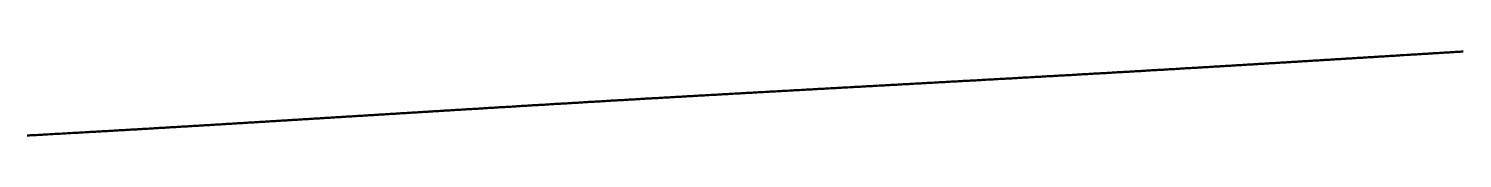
# Model space of a CAD drawing. Header units: millimetres. Extents: x -55 to 717, y -74 to 658.
# Drawn here: x 200 to 259.1, y 435.9 to 439.4 of the extents above; entities that cross this region are included whole.
import ezdxf

# ---------------------------------------------------------------- set-up
doc = ezdxf.new("R2010")
doc.units = ezdxf.units.MM
doc.layers.get('0').update_dxf_attribs({"color": 1, "lineweight": 13, "true_color": 0xff0000})
doc.layers.add('Rez', color=30, linetype='Continuous', lineweight=50, true_color=0xff7f00)

# ---------------------------------------------------------------- blocks, each defined once
blk = doc.blocks.new('Dno')
at = {"layer": 'Rez'}
for p, q in [((-310.197, -59.93), (-310.261, -59.926)), ((-310.133, -59.934), (-310.197, -59.93)), ((-310.069, -59.938), (-310.133, -59.934)), ((-310.005, -59.942), (-310.069, -59.938)), ((-309.941, -59.945), (-310.005, -59.942)), ((-309.877, -59.949), (-309.941, -59.945)), ((-309.813, -59.953), (-309.877, -59.949)), ((-309.748, -59.957), (-309.813, -59.953)), ((-309.684, -59.961), (-309.748, -59.957)), ((-309.62, -59.965), (-309.684, -59.961)), ((-309.556, -59.969), (-309.62, -59.965)), ((-309.492, -59.973), (-309.556, -59.969)), ((-309.428, -59.977), (-309.492, -59.973)), ((-309.364, -59.981), (-309.428, -59.977)), ((-309.3, -59.985), (-309.364, -59.981)), ((-309.236, -59.988), (-309.3, -59.985)), ((-309.172, -59.992), (-309.236, -59.988)), ((-309.108, -59.996), (-309.172, -59.992)), ((-309.044, -60), (-309.108, -59.996)), ((-308.98, -60.004), (-309.044, -60)), ((-308.916, -60.008), (-308.98, -60.004)), ((-308.852, -60.012), (-308.916, -60.008)), ((-308.788, -60.016), (-308.852, -60.012)), ((-308.724, -60.02), (-308.788, -60.016)), ((-308.66, -60.024), (-308.724, -60.02)), ((-308.596, -60.028), (-308.66, -60.024)), ((-308.532, -60.031), (-308.596, -60.028)), ((-308.468, -60.035), (-308.532, -60.031)), ((-308.404, -60.039), (-308.468, -60.035)), ((-308.34, -60.043), (-308.404, -60.039)), ((-308.276, -60.047), (-308.34, -60.043)), ((-308.212, -60.051), (-308.276, -60.047)), ((-308.148, -60.055), (-308.212, -60.051)), ((-308.084, -60.059), (-308.148, -60.055)), ((-308.02, -60.063), (-308.084, -60.059)), ((-307.956, -60.067), (-308.02, -60.063)), ((-307.829, -60.074), (-307.956, -60.067)), ((-307.765, -60.078), (-307.829, -60.074)), ((-307.701, -60.082), (-307.765, -60.078)), ((-307.637, -60.086), (-307.701, -60.082)), ((-307.573, -60.09), (-307.637, -60.086)), ((-307.509, -60.094), (-307.573, -60.09)), ((-307.445, -60.098), (-307.509, -60.094)), ((-307.381, -60.102), (-307.445, -60.098)), ((-307.317, -60.106), (-307.381, -60.102)), ((-307.253, -60.11), (-307.317, -60.106)), ((-307.189, -60.113), (-307.253, -60.11)), ((-307.125, -60.117), (-307.189, -60.113)), ((-307.061, -60.121), (-307.125, -60.117)), ((-306.997, -60.125), (-307.061, -60.121)), ((-306.933, -60.129), (-306.997, -60.125)), ((-306.869, -60.133), (-306.933, -60.129)), ((-306.805, -60.137), (-306.869, -60.133)), ((-306.741, -60.141), (-306.805, -60.137)), ((-306.677, -60.145), (-306.741, -60.141)), ((-306.613, -60.149), (-306.677, -60.145)), ((-306.549, -60.153), (-306.613, -60.149)), ((-306.485, -60.156), (-306.549, -60.153)), ((-306.421, -60.16), (-306.485, -60.156)), ((-306.357, -60.164), (-306.421, -60.16)), ((-306.293, -60.168), (-306.357, -60.164)), ((-306.229, -60.172), (-306.293, -60.168)), ((-306.165, -60.176), (-306.229, -60.172)), ((-306.101, -60.18), (-306.165, -60.176)), ((-306.037, -60.184), (-306.101, -60.18)), ((-305.972, -60.188), (-306.037, -60.184)), ((-305.908, -60.192), (-305.972, -60.188)), ((-305.844, -60.195), (-305.908, -60.192)), ((-305.78, -60.199), (-305.844, -60.195)), ((-305.716, -60.203), (-305.78, -60.199)), ((-305.652, -60.207), (-305.716, -60.203)), ((-305.588, -60.211), (-305.652, -60.207)), ((-305.524, -60.215), (-305.588, -60.211)), ((-305.46, -60.219), (-305.524, -60.215)), ((-305.396, -60.223), (-305.46, -60.219)), ((-305.331, -60.227), (-305.396, -60.223)), ((-305.267, -60.231), (-305.331, -60.227)), ((-305.203, -60.235), (-305.267, -60.231)), ((-305.139, -60.238), (-305.203, -60.235)), ((-305.075, -60.242), (-305.139, -60.238)), ((-305.01, -60.246), (-305.075, -60.242)), ((-304.946, -60.25), (-305.01, -60.246)), ((-304.882, -60.254), (-304.946, -60.25)), ((-304.818, -60.258), (-304.882, -60.254)), ((-304.754, -60.262), (-304.818, -60.258)), ((-304.689, -60.266), (-304.754, -60.262)), ((-304.625, -60.27), (-304.689, -60.266)), ((-304.561, -60.274), (-304.625, -60.27)), ((-304.496, -60.278), (-304.561, -60.274)), ((-304.432, -60.281), (-304.496, -60.278)), ((-304.368, -60.285), (-304.432, -60.281)), ((-304.303, -60.289), (-304.368, -60.285)), ((-304.239, -60.293), (-304.303, -60.289)), ((-304.175, -60.297), (-304.239, -60.293)), ((-304.11, -60.301), (-304.175, -60.297)), ((-304.046, -60.305), (-304.11, -60.301)), ((-303.982, -60.309), (-304.046, -60.305)), ((-303.917, -60.313), (-303.982, -60.309)), ((-303.853, -60.317), (-303.917, -60.313)), ((-303.788, -60.32), (-303.853, -60.317)), ((-303.724, -60.324), (-303.788, -60.32)), ((-303.659, -60.328), (-303.724, -60.324)), ((-303.595, -60.332), (-303.659, -60.328)), ((-303.53, -60.336), (-303.595, -60.332)), ((-303.466, -60.34), (-303.53, -60.336)), ((-303.401, -60.344), (-303.466, -60.34)), ((-303.337, -60.348), (-303.401, -60.344)), ((-303.272, -60.352), (-303.337, -60.348)), ((-303.208, -60.356), (-303.272, -60.352)), ((-303.143, -60.36), (-303.208, -60.356)), ((-303.078, -60.363), (-303.143, -60.36)), ((-303.014, -60.367), (-303.078, -60.363)), ((-302.949, -60.371), (-303.014, -60.367)), ((-302.884, -60.375), (-302.949, -60.371)), ((-302.82, -60.379), (-302.884, -60.375)), ((-302.755, -60.383), (-302.82, -60.379)), ((-302.69, -60.387), (-302.755, -60.383)), ((-302.625, -60.391), (-302.69, -60.387)), ((-302.561, -60.395), (-302.625, -60.391)), ((-302.496, -60.399), (-302.561, -60.395)), ((-302.431, -60.403), (-302.496, -60.399)), ((-302.366, -60.406), (-302.431, -60.403)), ((-302.301, -60.41), (-302.366, -60.406)), ((-302.237, -60.414), (-302.301, -60.41)), ((-302.172, -60.418), (-302.237, -60.414)), ((-302.107, -60.422), (-302.172, -60.418)), ((-302.042, -60.426), (-302.107, -60.422)), ((-301.977, -60.43), (-302.042, -60.426)), ((-301.912, -60.434), (-301.977, -60.43)), ((-301.847, -60.438), (-301.912, -60.434)), ((-301.782, -60.442), (-301.847, -60.438)), ((-301.717, -60.445), (-301.782, -60.442)), ((-301.652, -60.449), (-301.717, -60.445)), ((-301.587, -60.453), (-301.652, -60.449)), ((-301.521, -60.457), (-301.587, -60.453)), ((-301.456, -60.461), (-301.521, -60.457)), ((-301.391, -60.465), (-301.456, -60.461)), ((-301.326, -60.469), (-301.391, -60.465)), ((-301.261, -60.473), (-301.326, -60.469)), ((-301.195, -60.477), (-301.261, -60.473)), ((-301.13, -60.481), (-301.195, -60.477)), ((-301.065, -60.485), (-301.13, -60.481)), ((-301, -60.488), (-301.065, -60.485)), ((-300.934, -60.492), (-301, -60.488)), ((-300.869, -60.496), (-300.934, -60.492)), ((-300.803, -60.5), (-300.869, -60.496)), ((-300.738, -60.504), (-300.803, -60.5)), ((-300.673, -60.508), (-300.738, -60.504)), ((-300.607, -60.512), (-300.673, -60.508)), ((-300.542, -60.516), (-300.607, -60.512)), ((-300.476, -60.52), (-300.542, -60.516)), ((-300.411, -60.524), (-300.476, -60.52)), ((-300.345, -60.528), (-300.411, -60.524)), ((-300.279, -60.531), (-300.345, -60.528)), ((-300.214, -60.535), (-300.279, -60.531)), ((-300.148, -60.539), (-300.214, -60.535)), ((-300.082, -60.543), (-300.148, -60.539)), ((-300.017, -60.547), (-300.082, -60.543)), ((-299.951, -60.551), (-300.017, -60.547)), ((-299.885, -60.555), (-299.951, -60.551)), ((-299.819, -60.559), (-299.885, -60.555)), ((-299.753, -60.563), (-299.819, -60.559)), ((-299.688, -60.567), (-299.753, -60.563)), ((-299.622, -60.57), (-299.688, -60.567)), ((-299.556, -60.574), (-299.622, -60.57)), ((-299.49, -60.578), (-299.556, -60.574)), ((-299.424, -60.582), (-299.49, -60.578)), ((-299.358, -60.586), (-299.424, -60.582)), ((-299.292, -60.59), (-299.358, -60.586)), ((-299.226, -60.594), (-299.292, -60.59)), ((-299.159, -60.598), (-299.226, -60.594)), ((-299.093, -60.602), (-299.159, -60.598)), ((-299.027, -60.606), (-299.093, -60.602)), ((-298.961, -60.61), (-299.027, -60.606)), ((-298.895, -60.613), (-298.961, -60.61)), ((-298.828, -60.617), (-298.895, -60.613)), ((-298.762, -60.621), (-298.828, -60.617)), ((-298.696, -60.625), (-298.762, -60.621)), ((-298.629, -60.629), (-298.696, -60.625)), ((-298.563, -60.633), (-298.629, -60.629)), ((-298.496, -60.637), (-298.563, -60.633)), ((-298.43, -60.641), (-298.496, -60.637)), ((-298.363, -60.645), (-298.43, -60.641)), ((-298.297, -60.649), (-298.363, -60.645)), ((-298.23, -60.653), (-298.297, -60.649)), ((-298.164, -60.656), (-298.23, -60.653)), ((-298.097, -60.66), (-298.164, -60.656)), ((-298.03, -60.664), (-298.097, -60.66)), ((-297.964, -60.668), (-298.03, -60.664)), ((-297.897, -60.672), (-297.964, -60.668)), ((-297.83, -60.676), (-297.897, -60.672)), ((-297.763, -60.68), (-297.83, -60.676)), ((-297.696, -60.684), (-297.763, -60.68)), ((-297.629, -60.688), (-297.696, -60.684)), ((-297.562, -60.692), (-297.629, -60.688)), ((-297.495, -60.695), (-297.562, -60.692)), ((-297.428, -60.699), (-297.495, -60.695)), ((-297.361, -60.703), (-297.428, -60.699)), ((-297.294, -60.707), (-297.361, -60.703)), ((-297.227, -60.711), (-297.294, -60.707)), ((-297.16, -60.715), (-297.227, -60.711)), ((-297.093, -60.719), (-297.16, -60.715)), ((-297.025, -60.723), (-297.093, -60.719)), ((-296.958, -60.727), (-297.025, -60.723)), ((-296.891, -60.731), (-296.958, -60.727)), ((-296.823, -60.735), (-296.891, -60.731)), ((-296.756, -60.738), (-296.823, -60.735)), ((-296.688, -60.742), (-296.756, -60.738)), ((-296.621, -60.746), (-296.688, -60.742)), ((-296.553, -60.75), (-296.621, -60.746)), ((-296.486, -60.754), (-296.553, -60.75)), ((-296.418, -60.758), (-296.486, -60.754)), ((-296.35, -60.762), (-296.418, -60.758)), ((-296.283, -60.766), (-296.35, -60.762)), ((-296.215, -60.77), (-296.283, -60.766)), ((-296.147, -60.774), (-296.215, -60.77)), ((-296.079, -60.778), (-296.147, -60.774)), ((-296.011, -60.781), (-296.079, -60.778)), ((-295.943, -60.785), (-296.011, -60.781)), ((-295.875, -60.789), (-295.943, -60.785)), ((-295.807, -60.793), (-295.875, -60.789)), ((-295.739, -60.797), (-295.807, -60.793)), ((-295.671, -60.801), (-295.739, -60.797)), ((-295.603, -60.805), (-295.671, -60.801)), ((-295.535, -60.809), (-295.603, -60.805)), ((-295.467, -60.813), (-295.535, -60.809)), ((-295.398, -60.817), (-295.467, -60.813)), ((-295.33, -60.82), (-295.398, -60.817)), ((-295.262, -60.824), (-295.33, -60.82)), ((-295.193, -60.828), (-295.262, -60.824)), ((-295.125, -60.832), (-295.193, -60.828)), ((-295.056, -60.836), (-295.125, -60.832)), ((-294.988, -60.84), (-295.056, -60.836)), ((-294.919, -60.844), (-294.988, -60.84)), ((-294.85, -60.848), (-294.919, -60.844)), ((-294.782, -60.852), (-294.85, -60.848)), ((-294.713, -60.856), (-294.782, -60.852)), ((-294.644, -60.86), (-294.713, -60.856)), ((-294.575, -60.863), (-294.644, -60.86)), ((-294.506, -60.867), (-294.575, -60.863)), ((-294.438, -60.871), (-294.506, -60.867)), ((-294.369, -60.875), (-294.438, -60.871)), ((-294.3, -60.879), (-294.369, -60.875)), ((-294.231, -60.883), (-294.3, -60.879)), ((-294.162, -60.887), (-294.231, -60.883)), ((-294.092, -60.891), (-294.162, -60.887)), ((-294.023, -60.895), (-294.092, -60.891)), ((-293.954, -60.899), (-294.023, -60.895)), ((-293.885, -60.903), (-293.954, -60.899)), ((-293.816, -60.906), (-293.885, -60.903)), ((-293.746, -60.91), (-293.816, -60.906)), ((-293.677, -60.914), (-293.746, -60.91)), ((-293.608, -60.918), (-293.677, -60.914)), ((-293.538, -60.922), (-293.608, -60.918)), ((-293.469, -60.926), (-293.538, -60.922)), ((-293.399, -60.93), (-293.469, -60.926)), ((-293.33, -60.934), (-293.399, -60.93)), ((-293.26, -60.938), (-293.33, -60.934)), ((-293.191, -60.942), (-293.26, -60.938)), ((-293.121, -60.945), (-293.191, -60.942)), ((-293.051, -60.949), (-293.121, -60.945)), ((-292.982, -60.953), (-293.051, -60.949)), ((-292.912, -60.957), (-292.982, -60.953)), ((-292.842, -60.961), (-292.912, -60.957)), ((-292.772, -60.965), (-292.842, -60.961)), ((-292.703, -60.969), (-292.772, -60.965)), ((-292.633, -60.973), (-292.703, -60.969)), ((-292.563, -60.977), (-292.633, -60.973)), ((-292.493, -60.981), (-292.563, -60.977)), ((-292.423, -60.985), (-292.493, -60.981)), ((-292.353, -60.988), (-292.423, -60.985)), ((-292.283, -60.992), (-292.353, -60.988)), ((-292.213, -60.996), (-292.283, -60.992)), ((-292.143, -61), (-292.213, -60.996)), ((-292.073, -61.004), (-292.143, -61)), ((-292.003, -61.008), (-292.073, -61.004)), ((-291.932, -61.012), (-292.003, -61.008)), ((-291.862, -61.016), (-291.932, -61.012)), ((-291.792, -61.02), (-291.862, -61.016)), ((-291.722, -61.024), (-291.792, -61.02)), ((-291.652, -61.028), (-291.722, -61.024)), ((-291.581, -61.031), (-291.652, -61.028)), ((-291.511, -61.035), (-291.581, -61.031)), ((-291.441, -61.039), (-291.511, -61.035)), ((-291.37, -61.043), (-291.441, -61.039)), ((-291.3, -61.047), (-291.37, -61.043)), ((-291.229, -61.051), (-291.3, -61.047)), ((-291.159, -61.055), (-291.229, -61.051)), ((-291.088, -61.059), (-291.159, -61.055)), ((-291.018, -61.063), (-291.088, -61.059)), ((-290.947, -61.067), (-291.018, -61.063)), ((-290.877, -61.07), (-290.947, -61.067)), ((-290.806, -61.074), (-290.877, -61.07)), ((-290.736, -61.078), (-290.806, -61.074)), ((-290.665, -61.082), (-290.736, -61.078)), ((-290.594, -61.086), (-290.665, -61.082)), ((-290.524, -61.09), (-290.594, -61.086)), ((-290.453, -61.094), (-290.524, -61.09)), ((-290.382, -61.098), (-290.453, -61.094)), ((-290.312, -61.102), (-290.382, -61.098)), ((-290.241, -61.106), (-290.312, -61.102)), ((-290.17, -61.11), (-290.241, -61.106)), ((-290.099, -61.113), (-290.17, -61.11)), ((-290.029, -61.117), (-290.099, -61.113)), ((-289.958, -61.121), (-290.029, -61.117)), ((-289.887, -61.125), (-289.958, -61.121)), ((-289.816, -61.129), (-289.887, -61.125)), ((-289.745, -61.133), (-289.816, -61.129)), ((-289.674, -61.137), (-289.745, -61.133)), ((-289.603, -61.141), (-289.674, -61.137)), ((-289.533, -61.145), (-289.603, -61.141)), ((-289.462, -61.149), (-289.533, -61.145)), ((-289.391, -61.153), (-289.462, -61.149)), ((-289.32, -61.156), (-289.391, -61.153)), ((-289.249, -61.16), (-289.32, -61.156)), ((-289.178, -61.164), (-289.249, -61.16)), ((-289.107, -61.168), (-289.178, -61.164)), ((-289.036, -61.172), (-289.107, -61.168)), ((-288.965, -61.176), (-289.036, -61.172)), ((-288.894, -61.18), (-288.965, -61.176)), ((-288.823, -61.184), (-288.894, -61.18)), ((-288.751, -61.188), (-288.823, -61.184)), ((-288.68, -61.192), (-288.751, -61.188)), ((-288.609, -61.195), (-288.68, -61.192)), ((-288.538, -61.199), (-288.609, -61.195)), ((-288.467, -61.203), (-288.538, -61.199)), ((-288.396, -61.207), (-288.467, -61.203)), ((-288.325, -61.211), (-288.396, -61.207)), ((-288.254, -61.215), (-288.325, -61.211)), ((-288.182, -61.219), (-288.254, -61.215)), ((-288.111, -61.223), (-288.182, -61.219)), ((-288.04, -61.227), (-288.111, -61.223)), ((-287.969, -61.231), (-288.04, -61.227)), ((-287.898, -61.235), (-287.969, -61.231)), ((-287.827, -61.238), (-287.898, -61.235)), ((-287.755, -61.242), (-287.827, -61.238)), ((-287.684, -61.246), (-287.755, -61.242)), ((-287.613, -61.25), (-287.684, -61.246)), ((-287.542, -61.254), (-287.613, -61.25)), ((-287.47, -61.258), (-287.542, -61.254)), ((-287.399, -61.262), (-287.47, -61.258)), ((-287.328, -61.266), (-287.399, -61.262)), ((-287.257, -61.27), (-287.328, -61.266)), ((-287.185, -61.274), (-287.257, -61.27)), ((-287.114, -61.278), (-287.185, -61.274)), ((-287.043, -61.281), (-287.114, -61.278)), ((-286.972, -61.285), (-287.043, -61.281)), ((-286.9, -61.289), (-286.972, -61.285)), ((-286.829, -61.293), (-286.9, -61.289)), ((-286.758, -61.297), (-286.829, -61.293)), ((-286.686, -61.301), (-286.758, -61.297)), ((-286.615, -61.305), (-286.686, -61.301)), ((-286.544, -61.309), (-286.615, -61.305)), ((-286.473, -61.313), (-286.544, -61.309)), ((-286.401, -61.317), (-286.473, -61.313)), ((-286.259, -61.324), (-286.401, -61.317)), ((-286.187, -61.328), (-286.259, -61.324)), ((-286.116, -61.332), (-286.187, -61.328)), ((-286.045, -61.336), (-286.116, -61.332)), ((-285.974, -61.34), (-286.045, -61.336)), ((-285.902, -61.344), (-285.974, -61.34)), ((-285.831, -61.348), (-285.902, -61.344)), ((-285.76, -61.352), (-285.831, -61.348)), ((-285.688, -61.356), (-285.76, -61.352)), ((-285.617, -61.36), (-285.688, -61.356)), ((-285.546, -61.363), (-285.617, -61.36)), ((-285.475, -61.367), (-285.546, -61.363)), ((-285.403, -61.371), (-285.475, -61.367)), ((-285.332, -61.375), (-285.403, -61.371)), ((-285.261, -61.379), (-285.332, -61.375)), ((-285.19, -61.383), (-285.261, -61.379)), ((-285.118, -61.387), (-285.19, -61.383)), ((-285.047, -61.391), (-285.118, -61.387)), ((-284.976, -61.395), (-285.047, -61.391)), ((-284.905, -61.399), (-284.976, -61.395)), ((-284.833, -61.403), (-284.905, -61.399)), ((-284.762, -61.406), (-284.833, -61.403)), ((-284.691, -61.41), (-284.762, -61.406)), ((-284.62, -61.414), (-284.691, -61.41)), ((-284.549, -61.418), (-284.62, -61.414)), ((-284.478, -61.422), (-284.549, -61.418)), ((-284.406, -61.426), (-284.478, -61.422)), ((-284.335, -61.43), (-284.406, -61.426)), ((-284.264, -61.434), (-284.335, -61.43)), ((-284.193, -61.438), (-284.264, -61.434)), ((-284.122, -61.442), (-284.193, -61.438)), ((-284.051, -61.445), (-284.122, -61.442)), ((-283.98, -61.449), (-284.051, -61.445)), ((-283.909, -61.453), (-283.98, -61.449)), ((-283.837, -61.457), (-283.909, -61.453)), ((-283.766, -61.461), (-283.837, -61.457)), ((-283.695, -61.465), (-283.766, -61.461)), ((-283.624, -61.469), (-283.695, -61.465)), ((-283.553, -61.473), (-283.624, -61.469)), ((-283.482, -61.477), (-283.553, -61.473)), ((-283.411, -61.481), (-283.482, -61.477)), ((-283.34, -61.485), (-283.411, -61.481)), ((-283.269, -61.488), (-283.34, -61.485)), ((-283.198, -61.492), (-283.269, -61.488)), ((-283.127, -61.496), (-283.198, -61.492)), ((-283.057, -61.5), (-283.127, -61.496)), ((-282.986, -61.504), (-283.057, -61.5)), ((-282.915, -61.508), (-282.986, -61.504)), ((-282.844, -61.512), (-282.915, -61.508)), ((-282.773, -61.516), (-282.844, -61.512)), ((-282.702, -61.52), (-282.773, -61.516)), ((-282.631, -61.524), (-282.702, -61.52)), ((-282.561, -61.528), (-282.631, -61.524)), ((-282.49, -61.531), (-282.561, -61.528)), ((-282.419, -61.535), (-282.49, -61.531)), ((-282.348, -61.539), (-282.419, -61.535)), ((-282.278, -61.543), (-282.348, -61.539)), ((-282.207, -61.547), (-282.278, -61.543)), ((-282.136, -61.551), (-282.207, -61.547)), ((-282.066, -61.555), (-282.136, -61.551)), ((-281.995, -61.559), (-282.066, -61.555)), ((-281.924, -61.563), (-281.995, -61.559)), ((-281.854, -61.567), (-281.924, -61.563)), ((-281.783, -61.57), (-281.854, -61.567)), ((-281.713, -61.574), (-281.783, -61.57)), ((-281.642, -61.578), (-281.713, -61.574)), ((-281.572, -61.582), (-281.642, -61.578)), ((-281.501, -61.586), (-281.572, -61.582)), ((-281.431, -61.59), (-281.501, -61.586)), ((-281.36, -61.594), (-281.431, -61.59)), ((-281.29, -61.598), (-281.36, -61.594)), ((-281.219, -61.602), (-281.29, -61.598)), ((-281.149, -61.606), (-281.219, -61.602)), ((-281.079, -61.61), (-281.149, -61.606)), ((-281.008, -61.613), (-281.079, -61.61)), ((-280.938, -61.617), (-281.008, -61.613)), ((-280.868, -61.621), (-280.938, -61.617)), ((-280.798, -61.625), (-280.868, -61.621)), ((-280.728, -61.629), (-280.798, -61.625)), ((-280.657, -61.633), (-280.728, -61.629)), ((-280.587, -61.637), (-280.657, -61.633)), ((-280.517, -61.641), (-280.587, -61.637)), ((-280.447, -61.645), (-280.517, -61.641)), ((-280.377, -61.649), (-280.447, -61.645)), ((-280.307, -61.653), (-280.377, -61.649)), ((-280.237, -61.656), (-280.307, -61.653)), ((-280.167, -61.66), (-280.237, -61.656)), ((-280.097, -61.664), (-280.167, -61.66)), ((-280.027, -61.668), (-280.097, -61.664)), ((-279.957, -61.672), (-280.027, -61.668)), ((-279.888, -61.676), (-279.957, -61.672)), ((-279.818, -61.68), (-279.888, -61.676)), ((-279.748, -61.684), (-279.818, -61.68)), ((-279.678, -61.688), (-279.748, -61.684)), ((-279.609, -61.692), (-279.678, -61.688)), ((-279.539, -61.695), (-279.609, -61.692)), ((-279.469, -61.699), (-279.539, -61.695)), ((-279.4, -61.703), (-279.469, -61.699)), ((-279.33, -61.707), (-279.4, -61.703)), ((-279.261, -61.711), (-279.33, -61.707)), ((-279.191, -61.715), (-279.261, -61.711)), ((-279.122, -61.719), (-279.191, -61.715)), ((-279.052, -61.723), (-279.122, -61.719)), ((-278.983, -61.727), (-279.052, -61.723)), ((-278.914, -61.731), (-278.983, -61.727)), ((-278.844, -61.735), (-278.914, -61.731)), ((-278.775, -61.738), (-278.844, -61.735)), ((-278.706, -61.742), (-278.775, -61.738)), ((-278.637, -61.746), (-278.706, -61.742)), ((-278.568, -61.75), (-278.637, -61.746)), ((-278.498, -61.754), (-278.568, -61.75)), ((-278.429, -61.758), (-278.498, -61.754)), ((-278.36, -61.762), (-278.429, -61.758)), ((-278.291, -61.766), (-278.36, -61.762)), ((-278.222, -61.77), (-278.291, -61.766)), ((-278.154, -61.774), (-278.222, -61.77)), ((-278.085, -61.778), (-278.154, -61.774)), ((-278.016, -61.781), (-278.085, -61.778)), ((-277.947, -61.785), (-278.016, -61.781)), ((-277.878, -61.789), (-277.947, -61.785)), ((-277.81, -61.793), (-277.878, -61.789)), ((-277.741, -61.797), (-277.81, -61.793)), ((-277.672, -61.801), (-277.741, -61.797)), ((-277.604, -61.805), (-277.672, -61.801)), ((-277.535, -61.809), (-277.604, -61.805)), ((-277.467, -61.813), (-277.535, -61.809)), ((-277.398, -61.817), (-277.467, -61.813)), ((-277.33, -61.82), (-277.398, -61.817)), ((-277.262, -61.824), (-277.33, -61.82)), ((-277.193, -61.828), (-277.262, -61.824)), ((-277.125, -61.832), (-277.193, -61.828)), ((-277.057, -61.836), (-277.125, -61.832)), ((-276.989, -61.84), (-277.057, -61.836)), ((-276.921, -61.844), (-276.989, -61.84)), ((-276.853, -61.848), (-276.921, -61.844)), ((-276.785, -61.852), (-276.853, -61.848)), ((-276.717, -61.856), (-276.785, -61.852)), ((-276.649, -61.86), (-276.717, -61.856)), ((-276.581, -61.863), (-276.649, -61.86)), ((-276.513, -61.867), (-276.581, -61.863)), ((-276.445, -61.871), (-276.513, -61.867)), ((-276.377, -61.875), (-276.445, -61.871)), ((-276.31, -61.879), (-276.377, -61.875)), ((-276.242, -61.883), (-276.31, -61.879)), ((-276.174, -61.887), (-276.242, -61.883)), ((-276.107, -61.891), (-276.174, -61.887)), ((-276.039, -61.895), (-276.107, -61.891)), ((-275.972, -61.899), (-276.039, -61.895)), ((-275.904, -61.903), (-275.972, -61.899)), ((-275.837, -61.906), (-275.904, -61.903)), ((-275.769, -61.91), (-275.837, -61.906)), ((-275.702, -61.914), (-275.769, -61.91)), ((-275.635, -61.918), (-275.702, -61.914)), ((-275.567, -61.922), (-275.635, -61.918)), ((-275.5, -61.926), (-275.567, -61.922)), ((-275.433, -61.93), (-275.5, -61.926)), ((-275.366, -61.934), (-275.433, -61.93)), ((-275.299, -61.938), (-275.366, -61.934)), ((-275.232, -61.942), (-275.299, -61.938)), ((-275.165, -61.945), (-275.232, -61.942)), ((-275.098, -61.949), (-275.165, -61.945)), ((-275.031, -61.953), (-275.098, -61.949)), ((-274.964, -61.957), (-275.031, -61.953)), ((-274.897, -61.961), (-274.964, -61.957)), ((-274.83, -61.965), (-274.897, -61.961)), ((-274.763, -61.969), (-274.83, -61.965)), ((-274.696, -61.973), (-274.763, -61.969)), ((-274.63, -61.977), (-274.696, -61.973)), ((-274.563, -61.981), (-274.63, -61.977)), ((-274.496, -61.985), (-274.563, -61.981)), ((-274.43, -61.988), (-274.496, -61.985)), ((-274.363, -61.992), (-274.43, -61.988)), ((-274.297, -61.996), (-274.363, -61.992)), ((-274.23, -62), (-274.297, -61.996)), ((-274.164, -62.004), (-274.23, -62)), ((-274.097, -62.008), (-274.164, -62.004)), ((-274.031, -62.012), (-274.097, -62.008)), ((-273.964, -62.016), (-274.031, -62.012)), ((-273.898, -62.02), (-273.964, -62.016)), ((-273.832, -62.024), (-273.898, -62.02)), ((-273.765, -62.028), (-273.832, -62.024)), ((-273.699, -62.031), (-273.765, -62.028)), ((-273.633, -62.035), (-273.699, -62.031)), ((-273.567, -62.039), (-273.633, -62.035)), ((-273.501, -62.043), (-273.567, -62.039)), ((-273.434, -62.047), (-273.501, -62.043)), ((-273.368, -62.051), (-273.434, -62.047)), ((-273.302, -62.055), (-273.368, -62.051)), ((-273.236, -62.059), (-273.302, -62.055)), ((-273.17, -62.063), (-273.236, -62.059)), ((-273.104, -62.067), (-273.17, -62.063)), ((-273.038, -62.07), (-273.104, -62.067)), ((-272.972, -62.074), (-273.038, -62.07)), ((-272.907, -62.078), (-272.972, -62.074)), ((-272.841, -62.082), (-272.907, -62.078)), ((-272.775, -62.086), (-272.841, -62.082)), ((-272.709, -62.09), (-272.775, -62.086)), ((-272.643, -62.094), (-272.709, -62.09)), ((-272.578, -62.098), (-272.643, -62.094)), ((-272.512, -62.102), (-272.578, -62.098)), ((-272.446, -62.106), (-272.512, -62.102)), ((-272.381, -62.11), (-272.446, -62.106)), ((-272.315, -62.113), (-272.381, -62.11)), ((-272.249, -62.117), (-272.315, -62.113)), ((-272.184, -62.121), (-272.249, -62.117)), ((-272.118, -62.125), (-272.184, -62.121)), ((-272.053, -62.129), (-272.118, -62.125)), ((-271.987, -62.133), (-272.053, -62.129)), ((-271.922, -62.137), (-271.987, -62.133)), ((-271.857, -62.141), (-271.922, -62.137)), ((-271.791, -62.145), (-271.857, -62.141)), ((-271.726, -62.149), (-271.791, -62.145)), ((-271.66, -62.153), (-271.726, -62.149)), ((-271.595, -62.156), (-271.66, -62.153)), ((-271.53, -62.16), (-271.595, -62.156)), ((-271.465, -62.164), (-271.53, -62.16)), ((-271.399, -62.168), (-271.465, -62.164)), ((-271.334, -62.172), (-271.399, -62.168)), ((-271.269, -62.176), (-271.334, -62.172)), ((-271.204, -62.18), (-271.269, -62.176)), ((-271.139, -62.184), (-271.204, -62.18)), ((-271.073, -62.188), (-271.139, -62.184)), ((-271.008, -62.192), (-271.073, -62.188)), ((-270.943, -62.195), (-271.008, -62.192)), ((-270.878, -62.199), (-270.943, -62.195)), ((-270.813, -62.203), (-270.878, -62.199)), ((-270.748, -62.207), (-270.813, -62.203)), ((-270.683, -62.211), (-270.748, -62.207)), ((-270.618, -62.215), (-270.683, -62.211)), ((-270.553, -62.219), (-270.618, -62.215)), ((-270.488, -62.223), (-270.553, -62.219)), ((-270.423, -62.227), (-270.488, -62.223)), ((-270.359, -62.231), (-270.423, -62.227)), ((-270.294, -62.235), (-270.359, -62.231)), ((-270.229, -62.238), (-270.294, -62.235)), ((-270.164, -62.242), (-270.229, -62.238)), ((-270.099, -62.246), (-270.164, -62.242)), ((-270.035, -62.25), (-270.099, -62.246)), ((-269.97, -62.254), (-270.035, -62.25)), ((-269.905, -62.258), (-269.97, -62.254)), ((-269.84, -62.262), (-269.905, -62.258)), ((-269.776, -62.266), (-269.84, -62.262)), ((-269.711, -62.27), (-269.776, -62.266)), ((-269.646, -62.274), (-269.711, -62.27)), ((-269.582, -62.278), (-269.646, -62.274)), ((-269.517, -62.281), (-269.582, -62.278)), ((-269.452, -62.285), (-269.517, -62.281)), ((-269.388, -62.289), (-269.452, -62.285)), ((-269.323, -62.293), (-269.388, -62.289)), ((-269.259, -62.297), (-269.323, -62.293)), ((-269.194, -62.301), (-269.259, -62.297)), ((-269.13, -62.305), (-269.194, -62.301)), ((-269.065, -62.309), (-269.13, -62.305)), ((-269.001, -62.313), (-269.065, -62.309)), ((-268.936, -62.317), (-269.001, -62.313)), ((-268.872, -62.32), (-268.936, -62.317)), ((-268.807, -62.324), (-268.872, -62.32)), ((-268.743, -62.328), (-268.807, -62.324)), ((-268.678, -62.332), (-268.743, -62.328)), ((-268.614, -62.336), (-268.678, -62.332)), ((-268.55, -62.34), (-268.614, -62.336)), ((-268.485, -62.344), (-268.55, -62.34)), ((-268.421, -62.348), (-268.485, -62.344)), ((-268.357, -62.352), (-268.421, -62.348)), ((-268.292, -62.356), (-268.357, -62.352)), ((-268.228, -62.36), (-268.292, -62.356)), ((-268.164, -62.363), (-268.228, -62.36)), ((-268.099, -62.367), (-268.164, -62.363)), ((-268.035, -62.371), (-268.099, -62.367)), ((-267.971, -62.375), (-268.035, -62.371)), ((-267.906, -62.379), (-267.971, -62.375)), ((-267.842, -62.383), (-267.906, -62.379)), ((-267.778, -62.387), (-267.842, -62.383)), ((-267.714, -62.391), (-267.778, -62.387)), ((-267.65, -62.395), (-267.714, -62.391)), ((-267.585, -62.399), (-267.65, -62.395)), ((-267.521, -62.403), (-267.585, -62.399)), ((-267.457, -62.406), (-267.521, -62.403)), ((-267.393, -62.41), (-267.457, -62.406)), ((-267.329, -62.414), (-267.393, -62.41)), ((-267.264, -62.418), (-267.329, -62.414)), ((-267.2, -62.422), (-267.264, -62.418)), ((-267.136, -62.426), (-267.2, -62.422)), ((-267.072, -62.43), (-267.136, -62.426)), ((-267.008, -62.434), (-267.072, -62.43)), ((-266.944, -62.438), (-267.008, -62.434)), ((-266.88, -62.442), (-266.944, -62.438)), ((-266.816, -62.445), (-266.88, -62.442)), ((-266.752, -62.449), (-266.816, -62.445)), ((-266.688, -62.453), (-266.752, -62.449)), ((-266.623, -62.457), (-266.688, -62.453)), ((-266.559, -62.461), (-266.623, -62.457)), ((-266.495, -62.465), (-266.559, -62.461)), ((-266.431, -62.469), (-266.495, -62.465)), ((-266.367, -62.473), (-266.431, -62.469)), ((-266.303, -62.477), (-266.367, -62.473)), ((-266.239, -62.481), (-266.303, -62.477)), ((-266.175, -62.485), (-266.239, -62.481)), ((-266.111, -62.488), (-266.175, -62.485)), ((-266.047, -62.492), (-266.111, -62.488)), ((-265.983, -62.496), (-266.047, -62.492)), ((-265.919, -62.5), (-265.983, -62.496)), ((-265.855, -62.504), (-265.919, -62.5)), ((-265.791, -62.508), (-265.855, -62.504)), ((-265.727, -62.512), (-265.791, -62.508)), ((-265.663, -62.516), (-265.727, -62.512)), ((-265.599, -62.52), (-265.663, -62.516)), ((-265.535, -62.524), (-265.599, -62.52)), ((-265.471, -62.528), (-265.535, -62.524)), ((-265.407, -62.531), (-265.471, -62.528)), ((-265.343, -62.535), (-265.407, -62.531)), ((-265.279, -62.539), (-265.343, -62.535)), ((-265.215, -62.543), (-265.279, -62.539)), ((-265.151, -62.547), (-265.215, -62.543)), ((-265.087, -62.551), (-265.151, -62.547)), ((-265.023, -62.555), (-265.087, -62.551)), ((-264.959, -62.559), (-265.023, -62.555)), ((-264.895, -62.563), (-264.959, -62.559)), ((-264.831, -62.567), (-264.895, -62.563)), ((-264.704, -62.574), (-264.831, -62.567)), ((-264.64, -62.578), (-264.704, -62.574)), ((-264.576, -62.582), (-264.64, -62.578)), ((-264.512, -62.586), (-264.576, -62.582)), ((-264.448, -62.59), (-264.512, -62.586)), ((-264.384, -62.594), (-264.448, -62.59)), ((-264.32, -62.598), (-264.384, -62.594)), ((-264.256, -62.602), (-264.32, -62.598)), ((-264.192, -62.606), (-264.256, -62.602)), ((-264.128, -62.61), (-264.192, -62.606)), ((-264.064, -62.613), (-264.128, -62.61)), ((-264, -62.617), (-264.064, -62.613)), ((-263.936, -62.621), (-264, -62.617)), ((-263.872, -62.625), (-263.936, -62.621)), ((-263.808, -62.629), (-263.872, -62.625)), ((-263.744, -62.633), (-263.808, -62.629)), ((-263.68, -62.637), (-263.744, -62.633)), ((-263.616, -62.641), (-263.68, -62.637)), ((-263.552, -62.645), (-263.616, -62.641)), ((-263.488, -62.649), (-263.552, -62.645)), ((-263.424, -62.653), (-263.488, -62.649)), ((-263.36, -62.656), (-263.424, -62.653)), ((-263.296, -62.66), (-263.36, -62.656)), ((-263.232, -62.664), (-263.296, -62.66)), ((-263.168, -62.668), (-263.232, -62.664)), ((-263.104, -62.672), (-263.168, -62.668)), ((-263.04, -62.676), (-263.104, -62.672)), ((-262.976, -62.68), (-263.04, -62.676)), ((-262.912, -62.684), (-262.976, -62.68)), ((-262.847, -62.688), (-262.912, -62.684)), ((-262.783, -62.692), (-262.847, -62.688)), ((-262.719, -62.695), (-262.783, -62.692)), ((-262.655, -62.699), (-262.719, -62.695)), ((-262.591, -62.703), (-262.655, -62.699)), ((-262.527, -62.707), (-262.591, -62.703)), ((-262.463, -62.711), (-262.527, -62.707)), ((-262.399, -62.715), (-262.463, -62.711)), ((-262.335, -62.719), (-262.399, -62.715)), ((-262.271, -62.723), (-262.335, -62.719)), ((-262.206, -62.727), (-262.271, -62.723)), ((-262.142, -62.731), (-262.206, -62.727)), ((-262.078, -62.735), (-262.142, -62.731)), ((-262.014, -62.738), (-262.078, -62.735)), ((-261.95, -62.742), (-262.014, -62.738)), ((-261.885, -62.746), (-261.95, -62.742)), ((-261.821, -62.75), (-261.885, -62.746)), ((-261.757, -62.754), (-261.821, -62.75)), ((-261.693, -62.758), (-261.757, -62.754)), ((-261.629, -62.762), (-261.693, -62.758)), ((-261.564, -62.766), (-261.629, -62.762)), ((-261.5, -62.77), (-261.564, -62.766)), ((-261.436, -62.774), (-261.5, -62.77)), ((-261.371, -62.778), (-261.436, -62.774)), ((-261.307, -62.781), (-261.371, -62.778)), ((-261.243, -62.785), (-261.307, -62.781)), ((-261.178, -62.789), (-261.243, -62.785)), ((-261.114, -62.793), (-261.178, -62.789)), ((-261.05, -62.797), (-261.114, -62.793)), ((-260.985, -62.801), (-261.05, -62.797)), ((-260.921, -62.805), (-260.985, -62.801)), ((-260.857, -62.809), (-260.921, -62.805)), ((-260.792, -62.813), (-260.857, -62.809)), ((-260.728, -62.817), (-260.792, -62.813)), ((-260.663, -62.82), (-260.728, -62.817)), ((-260.599, -62.824), (-260.663, -62.82)), ((-260.534, -62.828), (-260.599, -62.824)), ((-260.47, -62.832), (-260.534, -62.828)), ((-260.405, -62.836), (-260.47, -62.832)), ((-260.341, -62.84), (-260.405, -62.836)), ((-260.276, -62.844), (-260.341, -62.84)), ((-260.212, -62.848), (-260.276, -62.844)), ((-260.147, -62.852), (-260.212, -62.848)), ((-260.083, -62.856), (-260.147, -62.852)), ((-260.018, -62.86), (-260.083, -62.856)), ((-259.953, -62.863), (-260.018, -62.86)), ((-259.888, -62.867), (-259.953, -62.863)), ((-259.824, -62.871), (-259.888, -62.867)), ((-259.759, -62.875), (-259.824, -62.871)), ((-259.694, -62.879), (-259.759, -62.875)), ((-259.629, -62.883), (-259.694, -62.879)), ((-259.565, -62.887), (-259.629, -62.883)), ((-259.5, -62.891), (-259.565, -62.887)), ((-259.435, -62.895), (-259.5, -62.891)), ((-259.37, -62.899), (-259.435, -62.895)), ((-259.305, -62.903), (-259.37, -62.899)), ((-259.24, -62.906), (-259.305, -62.903)), ((-259.175, -62.91), (-259.24, -62.906)), ((-259.11, -62.914), (-259.175, -62.91)), ((-259.044, -62.918), (-259.11, -62.914)), ((-258.979, -62.922), (-259.044, -62.918)), ((-258.914, -62.926), (-258.979, -62.922)), ((-258.849, -62.93), (-258.914, -62.926)), ((-258.783, -62.934), (-258.849, -62.93)), ((-258.718, -62.938), (-258.783, -62.934)), ((-258.653, -62.942), (-258.718, -62.938)), ((-258.587, -62.946), (-258.653, -62.942)), ((-258.522, -62.95), (-258.587, -62.946)), ((-258.456, -62.954), (-258.522, -62.95)), ((-258.39, -62.957), (-258.456, -62.954)), ((-258.325, -62.961), (-258.39, -62.957)), ((-258.259, -62.965), (-258.325, -62.961)), ((-258.193, -62.969), (-258.259, -62.965)), ((-258.127, -62.973), (-258.193, -62.969)), ((-258.062, -62.977), (-258.127, -62.973)), ((-257.996, -62.981), (-258.062, -62.977)), ((-257.93, -62.985), (-257.996, -62.981)), ((-257.864, -62.989), (-257.93, -62.985)), ((-257.797, -62.993), (-257.864, -62.989)), ((-257.731, -62.997), (-257.797, -62.993)), ((-257.665, -63.001), (-257.731, -62.997)), ((-257.599, -63.005), (-257.665, -63.001)), ((-257.532, -63.009), (-257.599, -63.005)), ((-257.466, -63.012), (-257.532, -63.009)), ((-257.399, -63.016), (-257.466, -63.012)), ((-257.333, -63.02), (-257.399, -63.016)), ((-257.266, -63.024), (-257.333, -63.02)), ((-257.199, -63.028), (-257.266, -63.024)), ((-257.132, -63.032), (-257.199, -63.028)), ((-257.066, -63.036), (-257.132, -63.032)), ((-256.999, -63.04), (-257.066, -63.036)), ((-256.932, -63.044), (-256.999, -63.04)), ((-256.865, -63.048), (-256.932, -63.044)), ((-256.797, -63.052), (-256.865, -63.048)), ((-256.73, -63.056), (-256.797, -63.052)), ((-256.663, -63.06), (-256.73, -63.056)), ((-256.595, -63.064), (-256.663, -63.06)), ((-256.528, -63.068), (-256.595, -63.064)), ((-256.46, -63.072), (-256.528, -63.068)), ((-256.393, -63.076), (-256.46, -63.072)), ((-256.325, -63.08), (-256.393, -63.076)), ((-256.257, -63.084), (-256.325, -63.08)), ((-256.189, -63.088), (-256.257, -63.084)), ((-256.121, -63.092), (-256.189, -63.088)), ((-256.053, -63.096), (-256.121, -63.092)), ((-255.985, -63.1), (-256.053, -63.096)), ((-255.916, -63.104), (-255.985, -63.1)), ((-255.848, -63.108), (-255.916, -63.104)), ((-255.78, -63.112), (-255.848, -63.108)), ((-255.711, -63.116), (-255.78, -63.112)), ((-255.642, -63.12), (-255.711, -63.116)), ((-255.574, -63.124), (-255.642, -63.12)), ((-255.505, -63.128), (-255.574, -63.124)), ((-255.436, -63.132), (-255.505, -63.128)), ((-255.367, -63.136), (-255.436, -63.132)), ((-255.298, -63.14), (-255.367, -63.136)), ((-255.228, -63.144), (-255.298, -63.14)), ((-255.159, -63.148), (-255.228, -63.144)), ((-255.089, -63.152), (-255.159, -63.148)), ((-255.02, -63.156), (-255.089, -63.152)), ((-254.95, -63.16), (-255.02, -63.156)), ((-254.88, -63.164), (-254.95, -63.16)), ((-254.811, -63.168), (-254.88, -63.164)), ((-254.741, -63.172), (-254.811, -63.168)), ((-254.67, -63.176), (-254.741, -63.172)), ((-254.6, -63.18), (-254.67, -63.176)), ((-254.53, -63.184), (-254.6, -63.18)), ((-254.459, -63.188), (-254.53, -63.184)), ((-254.389, -63.192), (-254.459, -63.188)), ((-254.318, -63.196), (-254.389, -63.192)), ((-254.247, -63.2), (-254.318, -63.196)), ((-254.176, -63.204), (-254.247, -63.2)), ((-254.105, -63.208), (-254.176, -63.204)), ((-254.034, -63.212), (-254.105, -63.208)), ((-253.963, -63.216), (-254.034, -63.212)), ((-253.892, -63.22), (-253.963, -63.216)), ((-253.82, -63.224), (-253.892, -63.22)), ((-253.748, -63.228), (-253.82, -63.224)), ((-253.677, -63.232), (-253.748, -63.228)), ((-253.605, -63.236), (-253.677, -63.232)), ((-253.533, -63.24), (-253.605, -63.236)), ((-253.46, -63.245), (-253.533, -63.24)), ((-253.388, -63.249), (-253.46, -63.245)), ((-253.316, -63.253), (-253.388, -63.249)), ((-253.243, -63.257), (-253.316, -63.253)), ((-253.17, -63.261), (-253.243, -63.257)), ((-253.098, -63.265), (-253.17, -63.261)), ((-253.025, -63.269), (-253.098, -63.265)), ((-252.952, -63.273), (-253.025, -63.269)), ((-252.878, -63.277), (-252.952, -63.273)), ((-252.805, -63.281), (-252.878, -63.277)), ((-252.731, -63.285), (-252.805, -63.281)), ((-252.658, -63.29), (-252.731, -63.285)), ((-252.584, -63.294), (-252.658, -63.29)), ((-252.51, -63.298), (-252.584, -63.294)), ((-252.436, -63.302), (-252.51, -63.298)), ((-252.362, -63.306), (-252.436, -63.302)), ((-252.287, -63.31), (-252.362, -63.306)), ((-252.213, -63.314), (-252.287, -63.31)), ((-252.138, -63.318), (-252.213, -63.314)), ((-252.063, -63.323), (-252.138, -63.318)), ((-251.988, -63.327), (-252.063, -63.323)), ((-251.913, -63.331), (-251.988, -63.327)), ((-251.838, -63.335), (-251.913, -63.331)), ((-251.763, -63.339), (-251.838, -63.335)), ((-251.687, -63.343), (-251.763, -63.339)), ((-251.611, -63.348), (-251.687, -63.343)), ((-251.535, -63.352), (-251.611, -63.348)), ((-251.459, -63.356), (-251.535, -63.352)), ((-251.383, -63.36), (-251.459, -63.356)), ((-251.307, -63.364), (-251.383, -63.36)), ((-251.23, -63.368), (-251.307, -63.364)), ((-251.154, -63.373), (-251.23, -63.368)), ((-251.077, -63.377), (-251.154, -63.373))]:
    blk.add_line(p, q, dxfattribs=at)

msp = doc.modelspace()

# ---------------------------------------------------------------- block references
at = {"yscale": -1, "rotation": 180}
msp.add_blockref('Dno', (-51.118, 499.283), dxfattribs=at)

doc.saveas('drawing.dxf')
